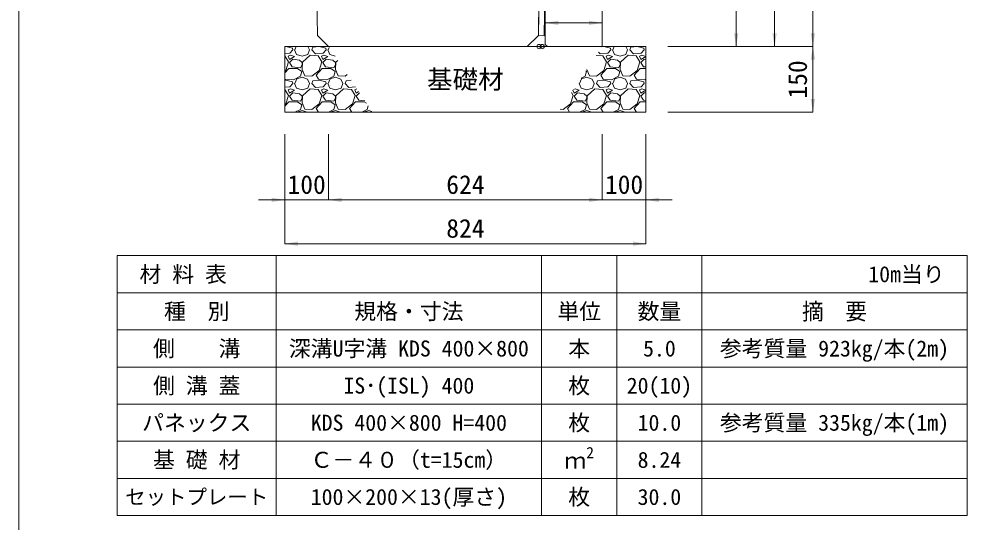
# Model space of a CAD drawing. Units: millimetres at full size. Extents: x 172874 to 217143, y 854931 to 903297.
# Drawn here: x 176474 to 178637, y 862446 to 863594 of the extents above; entities that cross this region are included whole.
import ezdxf
from ezdxf.enums import TextEntityAlignment as Align

# ---------------------------------------------------------------- set-up
doc = ezdxf.new("R2010")
doc.units = ezdxf.units.MM
doc.header["$LTSCALE"] = 20
doc.header["$PDMODE"] = 32
doc.header["$PDSIZE"] = 10
for name, color, linetype, lineweight in [('Defpoints_3', 8, 'Continuous', 0), ('セットプレート', 3, 'Continuous', 13), ('パネックスKDS', 2, 'Continuous', 13), ('図枠', 5, 'Continuous', 13), ('基礎材', 7, 'Continuous', 15), ('寸法・材料表', 7, 'Continuous', 13), ('寸法線', 7, 'Continuous', 13), ('本体', 2, 'Continuous', 13), ('補助線', 8, 'Continuous', 13), ('ﾊｯﾁﾝｸﾞ', 7, 'Continuous', 5)]:
    doc.layers.add(name, color=color, linetype=linetype, lineweight=lineweight)
doc.styles.add('ＭＳ ゴシック', font='')
doc.styles.add('ＭＳ Ｐゴシック', font='')
doc.styles.get('ＭＳ ゴシック').set_extended_font_data('MS Gothic')
doc.styles.get('ＭＳ Ｐゴシック').set_extended_font_data('MS PGothic')

# ---------------------------------------------------------------- blocks, each defined once
blk = doc.blocks.new('filled_arrow')
at = {"color": 0, "linetype": 'Continuous', "lineweight": -2}
blk.add_solid([(7.5, 1.25), (0, 0), (7.5, -1.25)], dxfattribs=at)

msp = doc.modelspace()

# ---------------------------------------------------------------- linework, layer by layer
at = {"layer": 'Defpoints_3'}
for p, q in [((176698.25, 863054.4), (178637.15, 863054.4)), ((176698.25, 863054.4), (176698.25, 862969.22)), ((177061.25, 863054.4), (177061.25, 862969.22)), ((177666.25, 863054.4), (177666.25, 862969.22)), ((177838.55, 863054.4), (177838.55, 862969.22)), ((178032.15, 863054.4), (178032.15, 862969.22)), ((178637.15, 863054.4), (178637.15, 862969.22))]:
    msp.add_line(p, q, dxfattribs=at)
at = {"layer": 'セットプレート'}
msp.add_lwpolyline([(177659.24, 863556.42), (177672.23, 863556.21), (177673.84, 863656.2), (177660.85, 863656.4)], close=True, dxfattribs=at)
at = {"layer": 'パネックスKDS'}
for p, q in [((177804.7, 863531.42), (177804.7, 864916.42)), ((177674.7, 863536.42), (177674.7, 864186.42)), ((177674.7, 863536.42), (177679.7, 863531.42)), ((177679.7, 863531.42), (177804.7, 863531.42))]:
    msp.add_line(p, q, dxfattribs=at)
at = {"layer": '図枠'}
msp.add_line((176474.21, 874031.02), (176474.21, 854931.02), dxfattribs=at)
at = {"layer": '基礎材'}
for p, q in [((177080.57, 863531.42), (177904.7, 863531.42)), ((177080.57, 863531.42), (177080.57, 863381.42)), ((177904.7, 863531.42), (177904.7, 863381.42)), ((177080.57, 863381.42), (177904.7, 863381.42))]:
    msp.add_line(p, q, dxfattribs=at)
at = {"layer": '寸法・材料表'}
for p, q in [((176698.25, 862969.22), (178637.15, 862969.22)), ((176698.25, 862969.22), (176698.25, 862461.02)), ((177061.25, 862969.22), (177061.25, 862461.02)), ((177666.25, 862969.22), (177666.25, 862461.02)), ((177838.55, 862969.22), (177838.55, 862461.02)), ((178032.15, 862969.22), (178032.15, 862461.02)), ((178637.15, 862969.22), (178637.15, 862461.02)), ((176698.25, 862884.52), (178637.15, 862884.52)), ((176698.25, 862799.82), (178637.15, 862799.82)), ((176698.25, 862715.12), (178637.15, 862715.12)), ((176698.25, 862630.42), (178637.15, 862630.42)), ((176698.25, 862545.72), (178637.15, 862545.72)), ((176698.25, 862461.02), (178637.15, 862461.02))]:
    msp.add_line(p, q, dxfattribs=at)
at = {"layer": '寸法線'}
for p, q in [((178285.54, 863531.42), (178285.54, 864916.42)), ((178198.04, 864516.42), (178198.04, 863531.42)), ((178110.54, 864186.42), (178110.54, 863531.42)), ((177674.7, 863585.42), (177804.7, 863585.42)), ((177674.7, 863561.42), (177674.7, 863585.42)), ((177804.7, 863556.42), (177804.7, 863585.42)), ((177954.7, 863531.42), (178285.54, 863531.42)), ((177954.7, 863531.42), (178198.04, 863531.42)), ((177954.7, 863531.42), (178110.54, 863531.42)), ((177954.75, 863531.42), (178285.54, 863531.42)), ((178285.54, 863531.42), (178285.54, 863381.42)), ((177954.7, 863381.42), (178285.54, 863381.42)), ((177080.57, 863331.42), (177080.57, 863181.42)), ((177080.57, 863331.42), (177080.57, 863081.42)), ((177180.57, 863331.42), (177180.57, 863181.42)), ((177180.57, 863331.42), (177180.57, 863181.42)), ((177804.7, 863331.42), (177804.7, 863181.42)), ((177804.7, 863331.42), (177804.7, 863181.42)), ((177904.7, 863331.42), (177904.7, 863181.42)), ((177904.7, 863331.42), (177904.7, 863081.42)), ((177020.57, 863181.42), (177240.57, 863181.42)), ((177180.57, 863181.42), (177804.7, 863181.42)), ((177744.7, 863181.42), (177964.7, 863181.42)), ((177904.7, 863081.42), (177080.57, 863081.42))]:
    msp.add_line(p, q, dxfattribs=at)
at = {"layer": '本体'}
for p, q in [((177144.7, 864206.42), (177155.17, 863556.42)), ((177669.7, 864206.42), (177659.24, 863556.42)), ((177155.17, 863556.42), (177180.57, 863531.42)), ((177633.83, 863531.42), (177659.24, 863556.42)), ((177180.57, 863531.42), (177633.83, 863531.42))]:
    msp.add_line(p, q, dxfattribs=at)
at = {"layer": '補助線'}
for p in [(177660.7, 863531.42), (177667.7, 863531.42), (177667.7, 863531.42)]:
    msp.add_point(p, dxfattribs=at)
at = {"layer": 'ﾊｯﾁﾝｸﾞ'}
for p, q in [((177082.87, 863531.19), (177080.57, 863530.95)), ((177092.02, 863515.95), (177080.57, 863514.96)), ((177098.11, 863527.38), (177082.87, 863531.19)), ((177093.54, 863511.38), (177088.21, 863509.09)), ((177098.87, 863523.57), (177092.02, 863515.95)), ((177102.68, 863508.33), (177093.54, 863511.38)), ((177098.87, 863523.57), (177098.11, 863527.38)), ((177102.68, 863523.57), (177107.26, 863512.9)), ((177103.45, 863523.57), (177106.81, 863531.42)), ((177107.26, 863512.9), (177120.21, 863509.09)), ((177120.21, 863509.09), (177133.16, 863512.9)), ((177138.5, 863511.38), (177120.97, 863495.38)), ((177133.16, 863512.9), (177136.97, 863523.57)), ((177133.35, 863531.42), (177136.97, 863523.57)), ((177156.79, 863509.86), (177138.5, 863511.38)), ((177142.31, 863523.57), (177144.59, 863529.67)), ((177150.69, 863514.43), (177142.31, 863523.57)), ((177159.07, 863531.19), (177144.59, 863529.67)), ((177168.22, 863515.95), (177150.69, 863514.43)), ((177174.31, 863527.38), (177159.07, 863531.19)), ((177169.74, 863511.38), (177164.41, 863509.09)), ((177175.07, 863523.57), (177168.22, 863515.95)), ((177178.88, 863508.33), (177169.74, 863511.38)), ((177175.07, 863523.57), (177174.31, 863527.38)), ((177178.88, 863523.57), (177183.46, 863512.9)), ((177179.65, 863523.57), (177182.06, 863529.19)), ((177183.46, 863512.9), (177195.22, 863509.44)), ((177806.2, 863509.86), (177791.16, 863511.11)), ((177800.11, 863514.43), (177796.21, 863518.68)), ((177817.63, 863515.95), (177800.11, 863514.43)), ((177808.49, 863531.19), (177804.25, 863530.75)), ((177823.73, 863527.38), (177808.49, 863531.19)), ((177819.16, 863511.38), (177813.82, 863509.09)), ((177824.49, 863523.57), (177817.63, 863515.95)), ((177828.3, 863508.33), (177819.16, 863511.38)), ((177824.49, 863523.57), (177823.73, 863527.38)), ((177828.3, 863523.57), (177832.87, 863512.9)), ((177829.06, 863523.57), (177832.43, 863531.42)), ((177832.87, 863512.9), (177845.83, 863509.09)), ((177845.83, 863509.09), (177858.78, 863512.9)), ((177864.11, 863511.38), (177846.59, 863495.38)), ((177858.78, 863512.9), (177862.59, 863523.57)), ((177858.97, 863531.42), (177862.59, 863523.57)), ((177882.4, 863509.86), (177864.11, 863511.38)), ((177867.92, 863523.57), (177870.21, 863529.67)), ((177876.31, 863514.43), (177867.92, 863523.57)), ((177884.69, 863531.19), (177870.21, 863529.67)), ((177893.83, 863515.95), (177876.31, 863514.43)), ((177899.93, 863527.38), (177884.69, 863531.19)), ((177895.36, 863511.38), (177890.02, 863509.09)), ((177900.69, 863523.57), (177893.83, 863515.95)), ((177904.5, 863508.33), (177895.36, 863511.38)), ((177900.69, 863523.57), (177899.93, 863527.38)), ((177904.5, 863523.57), (177904.7, 863523.1)), ((177080.59, 863509.86), (177080.57, 863509.86)), ((177088.97, 863496.14), (177080.59, 863509.86)), ((177082.87, 863477.09), (177088.97, 863496.14)), ((177088.21, 863509.09), (177091.25, 863501.47)), ((177091.25, 863501.47), (177102.68, 863508.33)), ((177098.87, 863502.24), (177091.25, 863494.62)), ((177091.25, 863494.62), (177097.35, 863485.47)), ((177114.11, 863499.95), (177098.87, 863502.24)), ((177120.21, 863494.62), (177114.11, 863499.95)), ((177116.4, 863483.19), (177120.21, 863490.04)), ((177120.97, 863495.38), (177120.21, 863479.38)), ((177120.21, 863490.04), (177120.21, 863494.62)), ((177165.17, 863496.14), (177156.79, 863509.86)), ((177159.07, 863477.09), (177165.17, 863496.14)), ((177164.41, 863509.09), (177167.45, 863501.47)), ((177167.45, 863501.47), (177178.88, 863508.33)), ((177175.07, 863502.24), (177167.45, 863494.62)), ((177167.45, 863494.62), (177173.55, 863485.47)), ((177190.31, 863499.95), (177175.07, 863502.24)), ((177196.41, 863494.62), (177190.31, 863499.95)), ((177192.6, 863483.19), (177196.41, 863490.04)), ((177197.17, 863495.38), (177196.41, 863479.38)), ((177196.41, 863490.04), (177196.41, 863494.62)), ((177201.79, 863499.59), (177197.17, 863495.38)), ((177814.58, 863496.14), (177806.2, 863509.86)), ((177808.49, 863477.09), (177814.58, 863496.14)), ((177813.82, 863509.09), (177816.87, 863501.47)), ((177816.87, 863501.47), (177828.3, 863508.33)), ((177824.49, 863502.24), (177816.87, 863494.62)), ((177816.87, 863494.62), (177822.97, 863485.47)), ((177839.73, 863499.95), (177824.49, 863502.24)), ((177845.83, 863494.62), (177839.73, 863499.95)), ((177842.02, 863483.19), (177845.83, 863490.04)), ((177846.59, 863495.38), (177845.83, 863479.38)), ((177845.83, 863490.04), (177845.83, 863494.62)), ((177890.78, 863496.14), (177882.4, 863509.86)), ((177884.69, 863477.09), (177890.78, 863496.14)), ((177890.02, 863509.09), (177893.07, 863501.47)), ((177893.07, 863501.47), (177904.5, 863508.33)), ((177900.69, 863502.24), (177893.07, 863494.62)), ((177893.07, 863494.62), (177899.17, 863485.47)), ((177904.71, 863501.63), (177900.69, 863502.24)), ((177080.57, 863471.48), (177089.73, 863481.66)), ((177080.57, 863475.31), (177082.87, 863477.09)), ((177089.73, 863481.66), (177109.54, 863481.66)), ((177097.35, 863485.47), (177116.4, 863483.19)), ((177109.54, 863481.66), (177119.45, 863474.8)), ((177119.45, 863474.8), (177116.4, 863464.14)), ((177120.21, 863479.38), (177126.31, 863464.9)), ((177142.31, 863464.14), (177159.07, 863477.09)), ((177152.21, 863466.42), (177165.93, 863481.66)), ((177165.93, 863481.66), (177185.74, 863481.66)), ((177173.55, 863485.47), (177192.6, 863483.19)), ((177185.74, 863481.66), (177195.65, 863474.8)), ((177195.65, 863474.8), (177192.6, 863464.14)), ((177196.41, 863479.38), (177202.51, 863464.9)), ((177218.51, 863464.14), (177223.07, 863467.66)), ((177768.86, 863474.8), (177765.82, 863464.14)), ((177767.56, 863475.71), (177768.86, 863474.8)), ((177769.77, 863479.03), (177775.72, 863464.9)), ((177791.72, 863464.14), (177808.49, 863477.09)), ((177801.63, 863466.42), (177815.35, 863481.66)), ((177815.35, 863481.66), (177835.16, 863481.66)), ((177822.97, 863485.47), (177842.02, 863483.19)), ((177835.16, 863481.66), (177845.06, 863474.8)), ((177845.06, 863474.8), (177842.02, 863464.14)), ((177845.83, 863479.38), (177851.92, 863464.9)), ((177867.92, 863464.14), (177884.69, 863477.09)), ((177877.83, 863466.42), (177891.55, 863481.66)), ((177891.55, 863481.66), (177904.72, 863481.66)), ((177899.17, 863485.47), (177904.72, 863484.81)), ((177081.35, 863457.28), (177080.57, 863458.61)), ((177082.87, 863454.99), (177080.57, 863454.75)), ((177100.4, 863455.75), (177081.35, 863457.28)), ((177098.11, 863451.18), (177082.87, 863454.99)), ((177098.87, 863447.37), (177092.02, 863439.75)), ((177098.87, 863447.37), (177098.11, 863451.18)), ((177116.4, 863464.14), (177100.4, 863455.75)), ((177102.68, 863447.37), (177107.26, 863436.7)), ((177103.45, 863447.37), (177108.02, 863458.04)), ((177108.02, 863458.04), (177120.21, 863461.85)), ((177120.21, 863461.85), (177132.4, 863457.28)), ((177126.31, 863464.9), (177142.31, 863464.14)), ((177132.4, 863457.28), (177136.97, 863447.37)), ((177133.16, 863436.7), (177136.97, 863447.37)), ((177142.31, 863447.37), (177144.59, 863453.47)), ((177150.69, 863438.23), (177142.31, 863447.37)), ((177159.07, 863454.99), (177144.59, 863453.47)), ((177157.55, 863457.28), (177152.21, 863466.42)), ((177176.6, 863455.75), (177157.55, 863457.28)), ((177174.31, 863451.18), (177159.07, 863454.99)), ((177175.07, 863447.37), (177168.22, 863439.75)), ((177175.07, 863447.37), (177174.31, 863451.18)), ((177192.6, 863464.14), (177176.6, 863455.75)), ((177178.88, 863447.37), (177183.46, 863436.7)), ((177179.65, 863447.37), (177184.22, 863458.04)), ((177184.22, 863458.04), (177196.41, 863461.85)), ((177196.41, 863461.85), (177208.6, 863457.28)), ((177202.51, 863464.9), (177218.51, 863464.14)), ((177208.6, 863457.28), (177213.17, 863447.37)), ((177209.36, 863436.7), (177213.17, 863447.37)), ((177218.51, 863447.37), (177220.79, 863453.47)), ((177226.89, 863438.23), (177218.51, 863447.37)), ((177231.77, 863454.62), (177220.79, 863453.47)), ((177752.1, 863447.37), (177756.67, 863436.7)), ((177752.86, 863447.37), (177757.43, 863458.04)), ((177765.82, 863464.14), (177756.64, 863459.33)), ((177757.43, 863458.04), (177769.63, 863461.85)), ((177769.63, 863461.85), (177781.82, 863457.28)), ((177775.72, 863464.9), (177791.72, 863464.14)), ((177781.82, 863457.28), (177786.39, 863447.37)), ((177782.58, 863436.7), (177786.39, 863447.37)), ((177791.72, 863447.37), (177794.01, 863453.47)), ((177800.11, 863438.23), (177791.72, 863447.37)), ((177808.49, 863454.99), (177794.01, 863453.47)), ((177806.96, 863457.28), (177801.63, 863466.42)), ((177826.01, 863455.75), (177806.96, 863457.28)), ((177823.73, 863451.18), (177808.49, 863454.99)), ((177824.49, 863447.37), (177817.63, 863439.75)), ((177824.49, 863447.37), (177823.73, 863451.18)), ((177842.02, 863464.14), (177826.01, 863455.75)), ((177828.3, 863447.37), (177832.87, 863436.7)), ((177829.06, 863447.37), (177833.63, 863458.04)), ((177833.63, 863458.04), (177845.83, 863461.85)), ((177845.83, 863461.85), (177858.02, 863457.28)), ((177851.92, 863464.9), (177867.92, 863464.14)), ((177858.02, 863457.28), (177862.59, 863447.37)), ((177858.78, 863436.7), (177862.59, 863447.37)), ((177867.92, 863447.37), (177870.21, 863453.47)), ((177876.31, 863438.23), (177867.92, 863447.37)), ((177884.69, 863454.99), (177870.21, 863453.47)), ((177883.16, 863457.28), (177877.83, 863466.42)), ((177902.21, 863455.75), (177883.16, 863457.28)), ((177899.93, 863451.18), (177884.69, 863454.99)), ((177900.69, 863447.37), (177893.83, 863439.75)), ((177900.69, 863447.37), (177899.93, 863451.18)), ((177904.72, 863457.07), (177902.21, 863455.75)), ((177904.5, 863447.37), (177904.73, 863446.84)), ((177092.02, 863439.75), (177080.57, 863438.76)), ((177080.59, 863433.66), (177080.57, 863433.66)), ((177088.97, 863419.94), (177080.59, 863433.66)), ((177093.54, 863435.18), (177088.21, 863432.89)), ((177088.21, 863432.89), (177091.25, 863425.27)), ((177091.25, 863425.27), (177102.68, 863432.13)), ((177098.87, 863426.04), (177091.25, 863418.42)), ((177102.68, 863432.13), (177093.54, 863435.18)), ((177114.11, 863423.75), (177098.87, 863426.04)), ((177107.26, 863436.7), (177120.21, 863432.89)), ((177120.21, 863432.89), (177133.16, 863436.7)), ((177138.5, 863435.18), (177120.97, 863419.18)), ((177156.79, 863433.66), (177138.5, 863435.18)), ((177168.22, 863439.75), (177150.69, 863438.23)), ((177165.17, 863419.94), (177156.79, 863433.66)), ((177169.74, 863435.18), (177164.41, 863432.89)), ((177164.41, 863432.89), (177167.45, 863425.27)), ((177167.45, 863425.27), (177178.88, 863432.13)), ((177175.07, 863426.04), (177167.45, 863418.42)), ((177178.88, 863432.13), (177169.74, 863435.18)), ((177190.31, 863423.75), (177175.07, 863426.04)), ((177183.46, 863436.7), (177196.41, 863432.89)), ((177196.41, 863432.89), (177209.36, 863436.7)), ((177214.7, 863435.18), (177197.17, 863419.18)), ((177232.99, 863433.66), (177214.7, 863435.18)), ((177241.83, 863439.53), (177226.89, 863438.23)), ((177241.37, 863419.94), (177232.99, 863433.66)), ((177245, 863434.78), (177240.61, 863432.89)), ((177240.61, 863432.89), (177243.65, 863425.27)), ((177243.65, 863425.27), (177249.14, 863428.57)), ((177251.01, 863425.77), (177243.65, 863418.42)), ((177738.38, 863419.94), (177734.56, 863426.2)), ((177738.14, 863431.59), (177740.67, 863425.27)), ((177742.96, 863435.18), (177739.58, 863433.73)), ((177740.67, 863425.27), (177752.1, 863432.13)), ((177748.29, 863426.04), (177740.67, 863418.42)), ((177752.1, 863432.13), (177742.96, 863435.18)), ((177763.53, 863423.75), (177748.29, 863426.04)), ((177756.67, 863436.7), (177769.63, 863432.89)), ((177769.63, 863432.89), (177782.58, 863436.7)), ((177787.91, 863435.18), (177770.39, 863419.18)), ((177806.2, 863433.66), (177787.91, 863435.18)), ((177817.63, 863439.75), (177800.11, 863438.23)), ((177814.58, 863419.94), (177806.2, 863433.66)), ((177819.16, 863435.18), (177813.82, 863432.89)), ((177813.82, 863432.89), (177816.87, 863425.27)), ((177816.87, 863425.27), (177828.3, 863432.13)), ((177824.49, 863426.04), (177816.87, 863418.42)), ((177828.3, 863432.13), (177819.16, 863435.18)), ((177839.73, 863423.75), (177824.49, 863426.04)), ((177832.87, 863436.7), (177845.83, 863432.89)), ((177845.83, 863432.89), (177858.78, 863436.7)), ((177864.11, 863435.18), (177846.59, 863419.18)), ((177882.4, 863433.66), (177864.11, 863435.18)), ((177893.83, 863439.75), (177876.31, 863438.23)), ((177890.78, 863419.94), (177882.4, 863433.66)), ((177895.36, 863435.18), (177890.02, 863432.89)), ((177890.02, 863432.89), (177893.07, 863425.27)), ((177893.07, 863425.27), (177904.5, 863432.13)), ((177900.69, 863426.04), (177893.07, 863418.42)), ((177904.5, 863432.13), (177895.36, 863435.18)), ((177904.73, 863425.43), (177900.69, 863426.04)), ((177080.57, 863395.28), (177089.73, 863405.46)), ((177082.87, 863400.89), (177088.97, 863419.94)), ((177089.73, 863405.46), (177109.54, 863405.46)), ((177091.25, 863418.42), (177097.35, 863409.27)), ((177097.35, 863409.27), (177116.4, 863406.99)), ((177109.54, 863405.46), (177119.45, 863398.6)), ((177120.21, 863418.42), (177114.11, 863423.75)), ((177116.4, 863406.99), (177120.21, 863413.84)), ((177120.97, 863419.18), (177120.21, 863403.18)), ((177120.21, 863413.84), (177120.21, 863418.42)), ((177120.21, 863403.18), (177126.31, 863388.7)), ((177152.21, 863390.22), (177165.93, 863405.46)), ((177159.07, 863400.89), (177165.17, 863419.94)), ((177165.93, 863405.46), (177185.74, 863405.46)), ((177167.45, 863418.42), (177173.55, 863409.27)), ((177173.55, 863409.27), (177192.6, 863406.99)), ((177185.74, 863405.46), (177195.65, 863398.6)), ((177196.41, 863418.42), (177190.31, 863423.75)), ((177192.6, 863406.99), (177196.41, 863413.84)), ((177197.17, 863419.18), (177196.41, 863403.18)), ((177196.41, 863413.84), (177196.41, 863418.42)), ((177196.41, 863403.18), (177202.51, 863388.7)), ((177228.41, 863390.22), (177242.13, 863405.46)), ((177235.27, 863400.89), (177241.37, 863419.94)), ((177242.13, 863405.46), (177261.94, 863405.46)), ((177243.65, 863418.42), (177249.75, 863409.27)), ((177249.75, 863409.27), (177263.07, 863407.67)), ((177261.94, 863405.46), (177266.77, 863402.12)), ((177725.43, 863390.22), (177739.15, 863405.46)), ((177732.29, 863400.89), (177738.38, 863419.94)), ((177739.15, 863405.46), (177758.96, 863405.46)), ((177740.67, 863418.42), (177746.77, 863409.27)), ((177746.77, 863409.27), (177765.82, 863406.99)), ((177758.96, 863405.46), (177768.86, 863398.6)), ((177769.63, 863418.42), (177763.53, 863423.75)), ((177765.82, 863406.99), (177769.63, 863413.84)), ((177770.39, 863419.18), (177769.63, 863403.18)), ((177769.63, 863413.84), (177769.63, 863418.42)), ((177769.63, 863403.18), (177775.72, 863388.7)), ((177801.63, 863390.22), (177815.35, 863405.46)), ((177808.49, 863400.89), (177814.58, 863419.94)), ((177815.35, 863405.46), (177835.16, 863405.46)), ((177816.87, 863418.42), (177822.97, 863409.27)), ((177822.97, 863409.27), (177842.02, 863406.99)), ((177835.16, 863405.46), (177845.06, 863398.6)), ((177845.83, 863418.42), (177839.73, 863423.75)), ((177842.02, 863406.99), (177845.83, 863413.84)), ((177846.59, 863419.18), (177845.83, 863403.18)), ((177845.83, 863413.84), (177845.83, 863418.42)), ((177845.83, 863403.18), (177851.92, 863388.7)), ((177877.83, 863390.22), (177891.55, 863405.46)), ((177884.69, 863400.89), (177890.78, 863419.94)), ((177891.55, 863405.46), (177904.74, 863405.46)), ((177893.07, 863418.42), (177899.17, 863409.27)), ((177899.17, 863409.27), (177904.74, 863408.6)), ((177080.57, 863399.11), (177082.87, 863400.89)), ((177081.15, 863381.42), (177080.57, 863382.41)), ((177116.4, 863387.94), (177103.96, 863381.42)), ((177107.84, 863381.42), (177108.02, 863381.84)), ((177108.02, 863381.84), (177120.21, 863385.65)), ((177119.45, 863398.6), (177116.4, 863387.94)), ((177120.21, 863385.65), (177131.49, 863381.42)), ((177126.31, 863388.7), (177142.31, 863387.94)), ((177142.31, 863387.94), (177159.07, 863400.89)), ((177157.35, 863381.42), (177152.21, 863390.22)), ((177192.6, 863387.94), (177180.16, 863381.42)), ((177184.04, 863381.42), (177184.22, 863381.84)), ((177184.22, 863381.84), (177196.41, 863385.65)), ((177195.65, 863398.6), (177192.6, 863387.94)), ((177196.41, 863385.65), (177207.69, 863381.42)), ((177202.51, 863388.7), (177218.51, 863387.94)), ((177218.51, 863387.94), (177235.27, 863400.89)), ((177233.55, 863381.42), (177228.41, 863390.22)), ((177268.8, 863387.94), (177256.36, 863381.42)), ((177260.24, 863381.42), (177260.42, 863381.84)), ((177260.42, 863381.84), (177272.61, 863385.65)), ((177271.03, 863395.73), (177268.8, 863387.94)), ((177272.61, 863385.65), (177279.46, 863383.08)), ((177704.7, 863381.42), (177704.7, 863381.42)), ((177709.24, 863388.24), (177715.52, 863387.94)), ((177715.52, 863387.94), (177732.29, 863400.89)), ((177730.56, 863381.42), (177725.43, 863390.22)), ((177765.82, 863387.94), (177753.38, 863381.42)), ((177757.25, 863381.42), (177757.43, 863381.84)), ((177757.43, 863381.84), (177769.63, 863385.65)), ((177768.86, 863398.6), (177765.82, 863387.94)), ((177769.63, 863385.65), (177780.9, 863381.42)), ((177775.72, 863388.7), (177791.72, 863387.94)), ((177791.72, 863387.94), (177808.49, 863400.89)), ((177806.76, 863381.42), (177801.63, 863390.22)), ((177842.02, 863387.94), (177829.58, 863381.42)), ((177833.45, 863381.42), (177833.63, 863381.84)), ((177833.63, 863381.84), (177845.83, 863385.65)), ((177845.06, 863398.6), (177842.02, 863387.94)), ((177845.83, 863385.65), (177857.1, 863381.42)), ((177851.92, 863388.7), (177867.92, 863387.94)), ((177867.92, 863387.94), (177884.69, 863400.89)), ((177882.96, 863381.42), (177877.83, 863390.22))]:
    msp.add_line(p, q, dxfattribs=at)

# ---------------------------------------------------------------- block references
at = {"layer": '寸法線', "xscale": 4, "yscale": 4}
for p in [(177674.7, 863585.42), (177180.57, 863181.42), (177180.57, 863181.42), (177904.7, 863181.42), (177080.57, 863081.42)]:
    msp.add_blockref('filled_arrow', p, dxfattribs=at)
for p, rotation in [((177804.7, 863585.42), 180), ((178110.54, 863531.42), 90), ((178198.04, 863531.42), 90), ((178285.54, 863531.42), 90), ((178285.54, 863531.42), 270), ((178285.54, 863381.42), 90), ((177080.57, 863181.42), 180), ((177804.7, 863181.42), 180), ((177804.7, 863181.42), 180), ((177904.7, 863081.42), 180)]:
    msp.add_blockref('filled_arrow', p, dxfattribs=dict(at, rotation=rotation))

# ---------------------------------------------------------------- texts
at = {"layer": '寸法・材料表', "style": 'ＭＳ ゴシック'}
msp.add_text('\u3000材 料 表', height=36.55, dxfattribs=at).set_placement((176699.41, 863011.81), align=Align.MIDDLE_LEFT)
msp.add_text('10m当り\u3000', height=36.55, dxfattribs=at).set_placement((178635.99, 863011.81), align=Align.MIDDLE_RIGHT)
for s, height, p in [('種\u3000別', 36.55, (176879.75, 862926.87)), ('規格・寸法', 36.55, (177363.75, 862926.87)), ('単位', 36.55, (177752.4, 862926.87)), ('数量', 36.55, (177935.35, 862926.87)), ('側\u3000\u3000溝', 36.55, (176879.75, 862842.17)), ('深溝U字溝 KDS 400×800', 36.55, (177363.75, 862842.17)), ('本', 36.55, (177752.4, 862842.17)), ('参考質量 923kg/本(2m)', 36.55, (178334.65, 862842.17)), ('5.0', 36.55, (177935.35, 862842.17)), ('側 溝 蓋', 36.55, (176879.75, 862757.47)), ('IS･(ISL) 400', 36.55, (177363.75, 862757.47)), ('枚', 36.55, (177752.4, 862757.47)), ('20(10)', 36.55, (177935.35, 862757.47)), ('パネックス', 36.55, (176879.75, 862672.77)), ('KDS 400×800 H=400', 36.55, (177363.75, 862672.77)), ('枚', 36.55, (177752.4, 862672.77)), ('10.0', 36.55, (177935.35, 862672.77)), ('参考質量 335kg/本(1m)', 36.55, (178334.65, 862672.77)), ('基 礎 材', 36.55, (176879.75, 862588.07)), ('Ｃ－４０（t=15cm）', 36.55, (177363.75, 862588.07)), ('8.24', 36.55, (177935.35, 862588.07)), ('セットプレート', 34.18, (176879.75, 862503.37)), ('100×200×13(厚さ)', 36.55, (177363.75, 862503.37)), ('枚', 36.55, (177752.4, 862503.37)), ('30.0', 36.55, (177935.35, 862503.37))]:
    msp.add_text(s, height=height, dxfattribs=at).set_placement(p, align=Align.MIDDLE_CENTER)
at = {"layer": '寸法・材料表', "style": 'ＭＳ Ｐゴシック', "width": 0.95}
msp.add_text('摘\u3000要', height=38.1, dxfattribs=at).set_placement((178334.65, 862926.87), align=Align.MIDDLE_CENTER)
at = {"layer": '寸法・材料表', "style": 'ＭＳ ゴシック'}
for s, height, p in [('2', 25.59, (177768.6, 862584.1)), ('ｍ', 36.55, (177718.75, 862557.15))]:
    msp.add_text(s, height=height, dxfattribs=at).set_placement(p, align=Align.BOTTOM_LEFT)
at = {"layer": '寸法線', "style": 'ＭＳ ゴシック'}
msp.add_text('150', height=42.72, rotation=90, dxfattribs=at).set_placement((178250.54, 863456.42), align=Align.MIDDLE_CENTER)
for s, p in [('基礎材', (177492.64, 863456.42)), ('100', (177130.57, 863216.42)), ('624', (177492.64, 863216.42)), ('100', (177854.7, 863216.42)), ('824', (177492.64, 863116.42))]:
    msp.add_text(s, height=42.72, dxfattribs=at).set_placement(p, align=Align.MIDDLE_CENTER)

doc.saveas('drawing.dxf')
